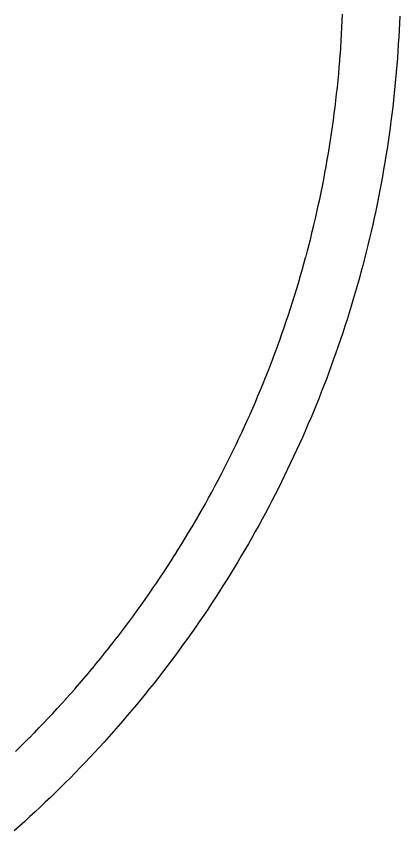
# Model space of a CAD drawing. Header units: millimetres. Extents: x -40.3 to 40.3, y -40.3 to 40.3.
# Drawn here: x 26.78 to 40.3, y -30.21 to -1.49 of the extents above; entities that cross this region are included whole.
import ezdxf

# ---------------------------------------------------------------- set-up
doc = ezdxf.new("R2010")
doc.units = ezdxf.units.MM
doc.layers.add('CUT_INNER', color=6, linetype='Continuous')
doc.layers.add('CUT_OUTER', color=1, linetype='Continuous')

msp = doc.modelspace()

# ---------------------------------------------------------------- linework, layer by layer
at = {"layer": 'CUT_INNER'}
msp.add_lwpolyline([(26.7545, -27.4182), (26.9211, -27.2546), (26.9222, -27.2535), (27.0878, -27.0889), (27.0889, -27.0878), (27.2535, -26.9222), (27.2546, -26.9211), (27.4182, -26.7545), (27.4193, -26.7534), (27.5819, -26.5857), (27.5829, -26.5846), (27.7445, -26.416), (27.7455, -26.4149), (27.906, -26.2453), (27.9071, -26.2441), (28.0665, -26.0735), (28.0676, -26.0724), (28.226, -25.9008), (28.227, -25.8997), (28.3844, -25.7272), (28.3854, -25.726), (28.5417, -25.5525), (28.5427, -25.5514), (28.698, -25.3769), (28.699, -25.3757), (28.8531, -25.2003), (28.8541, -25.1992), (29.0072, -25.0228), (29.0082, -25.0217), (29.1602, -24.8444), (29.1612, -24.8432), (29.3121, -24.665), (29.3131, -24.6638), (29.4629, -24.4846), (29.4639, -24.4835), (29.6126, -24.3034), (29.6135, -24.3022), (29.7611, -24.1212), (29.7621, -24.1201), (29.9086, -23.9382), (29.9095, -23.937), (30.0549, -23.7542), (30.0559, -23.753), (30.2001, -23.5694), (30.201, -23.5681), (30.3441, -23.3836), (30.3451, -23.3824), (30.4871, -23.197), (30.488, -23.1958), (30.6288, -23.0095), (30.6297, -23.0083), (30.7694, -22.8211), (30.7703, -22.8199), (30.9089, -22.6319), (30.9098, -22.6306), (31.0472, -22.4418), (31.048, -22.4406), (31.1843, -22.2509), (31.1852, -22.2496), (31.3202, -22.0591), (31.3211, -22.0579), (31.455, -21.8665), (31.4558, -21.8653), (31.5885, -21.6731), (31.5894, -21.6718), (31.7209, -21.4789), (31.7218, -21.4776), (31.8521, -21.2838), (31.853, -21.2826), (31.9821, -21.088), (31.983, -21.0867), (32.1109, -20.8914), (32.1118, -20.8901), (32.2385, -20.6939), (32.2393, -20.6926), (32.3649, -20.4957), (32.3657, -20.4944), (32.49, -20.2968), (32.4908, -20.2955), (32.6139, -20.097), (32.6148, -20.0957), (32.7366, -19.8965), (32.7374, -19.8952), (32.8581, -19.6953), (32.8589, -19.694), (32.9783, -19.4933), (32.9791, -19.492), (33.0973, -19.2906), (33.0981, -19.2893), (33.2151, -19.0871), (33.2158, -19.0858), (33.3316, -18.883), (33.3323, -18.8816), (33.4468, -18.6781), (33.4475, -18.6768), (33.5608, -18.4725), (33.5615, -18.4712), (33.6735, -18.2663), (33.6742, -18.2649), (33.7849, -18.0593), (33.7857, -18.0579), (33.8951, -17.8517), (33.8958, -17.8503), (34.004, -17.6433), (34.0047, -17.642), (34.1116, -17.4344), (34.1123, -17.433), (34.218, -17.2247), (34.2186, -17.2234), (34.323, -17.0145), (34.3237, -17.0131), (34.4268, -16.8035), (34.4274, -16.8021), (34.5292, -16.592), (34.5299, -16.5906), (34.6304, -16.3798), (34.631, -16.3784), (34.7302, -16.167), (34.7309, -16.1656), (34.8288, -15.9536), (34.8294, -15.9522), (34.926, -15.7396), (34.9266, -15.7382), (35.0219, -15.525), (35.0225, -15.5236), (35.1165, -15.3098), (35.1171, -15.3084), (35.2098, -15.094), (35.2104, -15.0926), (35.3018, -14.8777), (35.3023, -14.8763), (35.3924, -14.6608), (35.393, -14.6594), (35.4817, -14.4434), (35.4822, -14.442), (35.5696, -14.2254), (35.5702, -14.224), (35.6562, -14.0069), (35.6568, -14.0055), (35.7415, -13.7878), (35.7421, -13.7864), (35.8254, -13.5683), (35.826, -13.5668), (35.908, -13.3482), (35.9086, -13.3468), (35.9892, -13.1276), (35.9898, -13.1262), (36.0691, -12.9066), (36.0696, -12.9051), (36.1476, -12.685), (36.1481, -12.6835), (36.2248, -12.463), (36.2253, -12.4615), (36.3006, -12.2404), (36.3011, -12.239), (36.375, -12.0175), (36.3755, -12.016), (36.448, -11.7941), (36.4485, -11.7926), (36.5197, -11.5702), (36.5202, -11.5687), (36.59, -11.3459), (36.5905, -11.3444), (36.659, -11.1212), (36.6594, -11.1197), (36.7265, -10.896), (36.7269, -10.8946), (36.7927, -10.6705), (36.7931, -10.669), (36.8575, -10.4445), (36.8579, -10.443), (36.9208, -10.2182), (36.9213, -10.2167), (36.9829, -9.9914), (36.9833, -9.99), (37.0435, -9.7643), (37.0439, -9.7628), (37.1027, -9.5368), (37.1031, -9.5354), (37.1605, -9.309), (37.1609, -9.3075), (37.2169, -9.0808), (37.2173, -9.0793), (37.2719, -8.8523), (37.2723, -8.8508), (37.3255, -8.6234), (37.3259, -8.6219), (37.3778, -8.3942), (37.3781, -8.3927), (37.4286, -8.1647), (37.4289, -8.1632), (37.478, -7.9349), (37.4783, -7.9334), (37.5259, -7.7048), (37.5262, -7.7033), (37.5725, -7.4744), (37.5728, -7.4729), (37.6177, -7.2437), (37.618, -7.2422), (37.6614, -7.0128), (37.6617, -7.0113), (37.7037, -6.7816), (37.704, -6.7801), (37.7446, -6.5501), (37.7449, -6.5486), (37.7841, -6.3184), (37.7844, -6.3169), (37.8222, -6.0864), (37.8224, -6.0849), (37.8588, -5.8542), (37.859, -5.8527), (37.894, -5.6218), (37.8942, -5.6203), (37.9278, -5.3892), (37.928, -5.3877), (37.9601, -5.1564), (37.9603, -5.1549), (37.9911, -4.9234), (37.9913, -4.9218), (38.0206, -4.6902), (38.0207, -4.6886), (38.0486, -4.4568), (38.0488, -4.4553), (38.0752, -4.2232), (38.0754, -4.2217), (38.1004, -3.9895), (38.1006, -3.988), (38.1242, -3.7557), (38.1244, -3.7542), (38.1465, -3.5217), (38.1467, -3.5202), (38.1674, -3.2876), (38.1676, -3.286), (38.1869, -3.0533), (38.187, -3.0518), (38.2049, -2.8189), (38.205, -2.8174), (38.2215, -2.5845), (38.2216, -2.5829), (38.2366, -2.3499), (38.2367, -2.3484), (38.2503, -2.1152), (38.2504, -2.1137), (38.2626, -1.8805), (38.2626, -1.879), (38.2734, -1.6457), (38.2734, -1.6441), (38.2828, -1.4108)], dxfattribs=at)
at = {"layer": 'CUT_OUTER'}
msp.add_lwpolyline([(40.2977, -1.4835), (40.2878, -1.7307), (40.2765, -1.9779), (40.2636, -2.225), (40.2492, -2.472), (40.2332, -2.7189), (40.2158, -2.9657), (40.1968, -3.2124), (40.1764, -3.459), (40.1544, -3.7055), (40.1309, -3.9518), (40.1059, -4.1979), (40.0794, -4.444), (40.0514, -4.6898), (40.0218, -4.9355), (39.9908, -5.1809), (39.9582, -5.4262), (39.9242, -5.6713), (39.8887, -5.9162), (39.8516, -6.1608), (39.813, -6.4052), (39.773, -6.6494), (39.7314, -6.8933), (39.6884, -7.1369), (39.6439, -7.3803), (39.5978, -7.6234), (39.5503, -7.8663), (39.5013, -8.1088), (39.4508, -8.351), (39.3988, -8.5929), (39.3454, -8.8345), (39.2904, -9.0758), (39.234, -9.3167), (39.1761, -9.5572), (39.1167, -9.7974), (39.0558, -10.0373), (38.9935, -10.2767), (38.9297, -10.5158), (38.8645, -10.7545), (38.7978, -10.9927), (38.7296, -11.2306), (38.6599, -11.468), (38.5888, -11.705), (38.5163, -11.9416), (38.4423, -12.1777), (38.3668, -12.4133), (38.29, -12.6485), (38.2116, -12.8832), (38.1319, -13.1174), (38.0507, -13.3511), (37.968, -13.5844), (37.884, -13.8171), (37.7985, -14.0493), (37.7115, -14.2809), (37.6232, -14.5121), (37.5335, -14.7426), (37.4423, -14.9727), (37.3497, -15.2021), (37.2557, -15.431), (37.1603, -15.6593), (37.0636, -15.887), (36.9654, -16.1141), (36.8658, -16.3407), (36.7649, -16.5666), (36.6625, -16.7918), (36.5588, -17.0165), (36.4537, -17.2405), (36.3472, -17.4638), (36.2394, -17.6865), (36.1302, -17.9085), (36.0196, -18.1299), (35.9077, -18.3506), (35.7944, -18.5705), (35.6798, -18.7898), (35.5638, -19.0084), (35.4465, -19.2263), (35.3279, -19.4434), (35.2079, -19.6598), (35.0866, -19.8755), (34.964, -20.0904), (34.8401, -20.3045), (34.7148, -20.5179), (34.5883, -20.7305), (34.4604, -20.9424), (34.3313, -21.1534), (34.2009, -21.3637), (34.0691, -21.5731), (33.9361, -21.7818), (33.8018, -21.9896), (33.6663, -22.1966), (33.5294, -22.4027), (33.3913, -22.608), (33.252, -22.8125), (33.1114, -23.0161), (32.9695, -23.2188), (32.8265, -23.4207), (32.6821, -23.6217), (32.5366, -23.8218), (32.3898, -24.021), (32.2418, -24.2192), (32.0926, -24.4166), (31.9422, -24.6131), (31.7905, -24.8086), (31.6377, -25.0032), (31.4837, -25.1969), (31.3285, -25.3896), (31.1721, -25.5813), (31.0146, -25.7721), (30.8559, -25.9619), (30.696, -26.1508), (30.5349, -26.3386), (30.3728, -26.5255), (30.2094, -26.7113), (30.045, -26.8962), (29.8794, -27.08), (29.7126, -27.2629), (29.5448, -27.4447), (29.3758, -27.6254), (29.2058, -27.8052), (29.0346, -27.9838), (28.8624, -28.1615), (28.689, -28.338), (28.5146, -28.5135), (28.3391, -28.688), (28.1626, -28.8613), (27.9849, -29.0336), (27.8063, -29.2047), (27.6266, -29.3748), (27.4458, -29.5438), (27.264, -29.7116), (27.0812, -29.8783), (26.8973, -30.0439), (26.7125, -30.2084)], dxfattribs=at)

doc.saveas('drawing.dxf')
